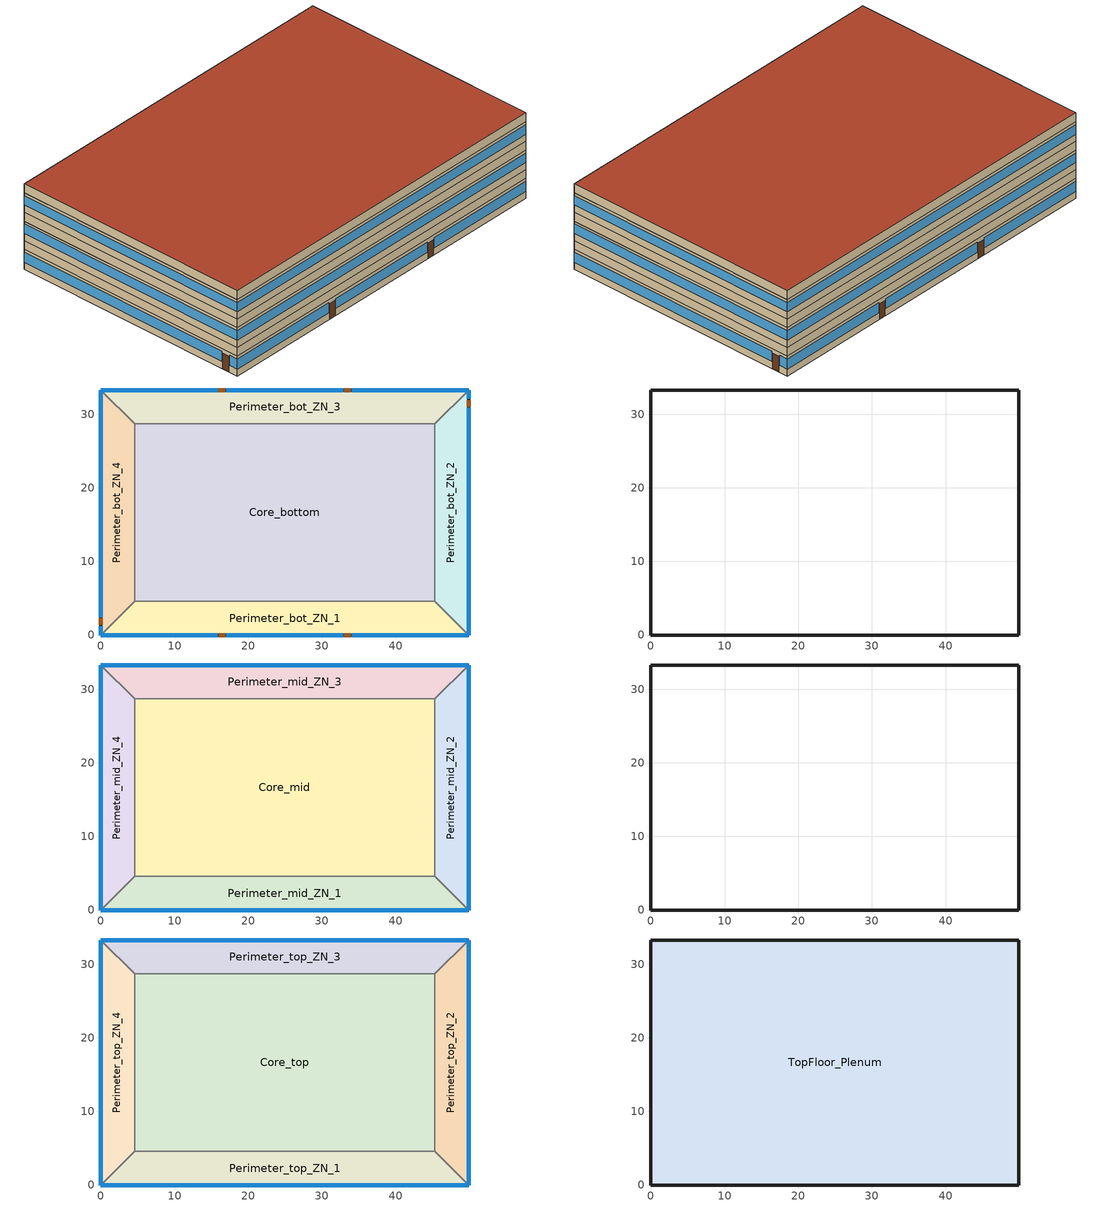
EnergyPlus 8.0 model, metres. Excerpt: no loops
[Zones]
Perimeter_bot_ZN_1
 floor ground (ext_slab_8in_with_carpet): 0,0 4.57,4.57 45.34,4.57 49.91,0 z0
 wall outside (nonres_ext_wall): 0,0 49.91,0 z0:2.74
 wall to Perimeter_bot_ZN_2 (int_wall): 49.91,0 45.34,4.57 z0:2.74
 window (Window_U_0.59_SHGC_0.25): 0,0 15.82,0 / 17.04,0 32.87,0 / 34.09,0 49.91,0 z0.95:2.33
 door (Swinging Door_con): 15.98,0 16.9,0 / 33.01,0 33.93,0 z0:2.13
 ceiling to FirstFloor_Plenum (DropCeiling): 49.91,0 45.34,4.57 4.57,4.57 0,0 z2.74
Perimeter_bot_ZN_2
 floor ground (ext_slab_8in_with_carpet): 49.91,0 45.34,4.57 45.34,28.7 49.91,33.27 z0
 wall outside (nonres_ext_wall): 49.91,0 49.91,33.27 z0:2.74
 wall to Perimeter_bot_ZN_3 (int_wall): 49.91,33.27 45.34,28.7 z0:2.74
 window (Window_U_0.59_SHGC_0.25): 49.91,0 49.91,30.84 / 49.91,32.05 49.91,33.27 z0.97:2.33
 door (Swinging Door_con): 49.91,30.99 49.91,31.9 z0:2.13
 ceiling to FirstFloor_Plenum (DropCeiling): 49.91,33.27 45.34,28.7 45.34,4.57 49.91,0 z2.74
Perimeter_bot_ZN_3
 floor ground (ext_slab_8in_with_carpet): 49.91,33.27 45.34,28.7 4.57,28.7 0,33.27 z0
 wall outside (nonres_ext_wall): 49.91,33.27 0,33.27 z0:2.74
 wall to Perimeter_bot_ZN_4 (int_wall): 0,33.27 4.57,28.7 z0:2.74
 window (Window_U_0.59_SHGC_0.25): 49.91,33.27 34.09,33.27 / 32.87,33.27 17.04,33.27 / 15.82,33.27 0,33.27 z0.95:2.33
 door (Swinging Door_con): 33.94,33.27 33.03,33.27 / 16.84,33.27 15.93,33.27 z0:2.13
 ceiling to FirstFloor_Plenum (DropCeiling): 0,33.27 4.57,28.7 45.34,28.7 49.91,33.27 z2.74
Perimeter_bot_ZN_4
 floor ground (ext_slab_8in_with_carpet): 0,33.27 4.57,28.7 4.57,4.57 0,0 z0
 wall outside (nonres_ext_wall): 0,33.27 0,0 z0:2.74
 wall to Perimeter_bot_ZN_1 (int_wall): 0,0 4.57,4.57 z0:2.74
 window (Window_U_0.59_SHGC_0.25): 0,33.27 0,2.44 / 0,1.22 0,0 z0.97:2.33
 door (Swinging Door_con): 0,2.28 0,1.37 z0:2.13
 ceiling to FirstFloor_Plenum (DropCeiling): 0,0 4.57,4.57 4.57,28.7 0,33.27 z2.74
Core_bottom
 floor ground (ext_slab_8in_with_carpet): 45.34,28.7 45.34,4.57 4.57,4.57 4.57,28.7 z0
 wall to Perimeter_bot_ZN_1 (int_wall): 4.57,4.57 45.34,4.57 z0:2.74
 wall to Perimeter_bot_ZN_2 (int_wall): 45.34,4.57 45.34,28.7 z0:2.74
 wall to Perimeter_bot_ZN_3 (int_wall): 45.34,28.7 4.57,28.7 z0:2.74
 wall to Perimeter_bot_ZN_4 (int_wall): 4.57,28.7 4.57,4.57 z0:2.74
 ceiling to FirstFloor_Plenum (DropCeiling): 4.57,28.7 4.57,4.57 45.34,4.57 45.34,28.7 z2.74
FirstFloor_Plenum
 wall outside (nonres_ext_wall): 49.91,33.27 0,33.27 0,0 49.91,0 49.91,33.27 z2.74:3.96
Perimeter_mid_ZN_1
 floor to FirstFloor_Plenum (int_slab_floor): 0,0 4.57,4.57 45.34,4.57 49.91,0 z3.96
 wall outside (nonres_ext_wall): 0,0 49.91,0 z3.96:6.71
 wall to Perimeter_mid_ZN_2 (int_wall): 49.91,0 45.34,4.57 z3.96:6.71
 window (Window_U_0.59_SHGC_0.25): 0,0 49.91,0 z4.98:6.29
 ceiling to MidFloor_Plenum (DropCeiling): 49.91,0 45.34,4.57 4.57,4.57 0,0 z6.71
Perimeter_mid_ZN_2
 floor to FirstFloor_Plenum (int_slab_floor): 49.91,0 45.34,4.57 45.34,28.7 49.91,33.27 z3.96
 wall outside (nonres_ext_wall): 49.91,0 49.91,33.27 z3.96:6.71
 wall to Perimeter_mid_ZN_3 (int_wall): 49.91,33.27 45.34,28.7 z3.96:6.71
 window (Window_U_0.59_SHGC_0.25): 49.91,0 49.91,33.27 z4.98:6.29
 ceiling to MidFloor_Plenum (DropCeiling): 49.91,33.27 45.34,28.7 45.34,4.57 49.91,0 z6.71
Perimeter_mid_ZN_3
 floor to FirstFloor_Plenum (int_slab_floor): 49.91,33.27 45.34,28.7 4.57,28.7 0,33.27 z3.96
 wall outside (nonres_ext_wall): 49.91,33.27 0,33.27 z3.96:6.71
 wall to Perimeter_mid_ZN_4 (int_wall): 0,33.27 4.57,28.7 z3.96:6.71
 window (Window_U_0.59_SHGC_0.25): 49.91,33.27 0,33.27 z4.98:6.29
 ceiling to MidFloor_Plenum (DropCeiling): 0,33.27 4.57,28.7 45.34,28.7 49.91,33.27 z6.71
Perimeter_mid_ZN_4
 floor to FirstFloor_Plenum (int_slab_floor): 0,33.27 4.57,28.7 4.57,4.57 0,0 z3.96
 wall outside (nonres_ext_wall): 0,33.27 0,0 z3.96:6.71
 wall to Perimeter_mid_ZN_1 (int_wall): 0,0 4.57,4.57 z3.96:6.71
 window (Window_U_0.59_SHGC_0.25): 0,33.27 0,0 z4.98:6.29
 ceiling to MidFloor_Plenum (DropCeiling): 0,0 4.57,4.57 4.57,28.7 0,33.27 z6.71
Core_mid
 floor to FirstFloor_Plenum (int_slab_floor): 45.34,28.7 45.34,4.57 4.57,4.57 4.57,28.7 z3.96
 wall to Perimeter_mid_ZN_3 (int_wall): 45.34,28.7 4.57,28.7 z3.96:6.71
 wall to Perimeter_mid_ZN_2 (int_wall): 45.34,4.57 45.34,28.7 z3.96:6.71
 wall to Perimeter_mid_ZN_1 (int_wall): 4.57,4.57 45.34,4.57 z3.96:6.71
 wall to Perimeter_mid_ZN_4 (int_wall): 4.57,28.7 4.57,4.57 z3.96:6.71
 ceiling to MidFloor_Plenum (DropCeiling): 4.57,28.7 4.57,4.57 45.34,4.57 45.34,28.7 z6.71
MidFloor_Plenum
 wall outside (nonres_ext_wall): 49.91,33.27 0,33.27 0,0 49.91,0 49.91,33.27 z6.71:7.92
Perimeter_top_ZN_1
 floor to MidFloor_Plenum (int_slab_floor): 0,0 4.57,4.57 45.34,4.57 49.91,0 z7.92
 wall outside (nonres_ext_wall): 0,0 49.91,0 z7.92:10.67
 wall to Perimeter_top_ZN_2 (int_wall): 49.91,0 45.34,4.57 z7.92:10.67
 window (Window_U_0.59_SHGC_0.25): 0,0 49.91,0 z8.95:10.25
 ceiling to TopFloor_Plenum (DropCeiling): 0,0 49.91,0 45.34,4.57 4.57,4.57 z10.67
Perimeter_top_ZN_2
 floor to MidFloor_Plenum (int_slab_floor): 49.91,0 45.34,4.57 45.34,28.7 49.91,33.27 z7.92
 wall outside (nonres_ext_wall): 49.91,0 49.91,33.27 z7.92:10.67
 wall to Perimeter_top_ZN_3 (int_wall): 49.91,33.27 45.34,28.7 z7.92:10.67
 window (Window_U_0.59_SHGC_0.25): 49.91,0 49.91,33.27 z8.95:10.25
 ceiling to TopFloor_Plenum (DropCeiling): 49.91,0 49.91,33.27 45.34,28.7 45.34,4.57 z10.67
Perimeter_top_ZN_3
 floor to MidFloor_Plenum (int_slab_floor): 49.91,33.27 45.34,28.7 4.57,28.7 0,33.27 z7.92
 wall outside (nonres_ext_wall): 49.91,33.27 0,33.27 z7.92:10.67
 wall to Perimeter_top_ZN_4 (int_wall): 0,33.27 4.57,28.7 z7.92:10.67
 window (Window_U_0.59_SHGC_0.25): 49.91,33.27 0,33.27 z8.95:10.25
 ceiling to TopFloor_Plenum (DropCeiling): 49.91,33.27 0,33.27 4.57,28.7 45.34,28.7 z10.67
Perimeter_top_ZN_4
 floor to MidFloor_Plenum (int_slab_floor): 0,33.27 4.57,28.7 4.57,4.57 0,0 z7.92
 wall outside (nonres_ext_wall): 0,33.27 0,0 z7.92:10.67
 wall to Perimeter_top_ZN_1 (int_wall): 0,0 4.57,4.57 z7.92:10.67
 window (Window_U_0.59_SHGC_0.25): 0,33.27 0,0 z8.95:10.25
 ceiling to TopFloor_Plenum (DropCeiling): 0,33.27 0,0 4.57,4.57 4.57,28.7 z10.67
Core_top
 floor to MidFloor_Plenum (int_slab_floor): 45.34,28.7 45.34,4.57 4.57,4.57 4.57,28.7 z7.92
 wall to Perimeter_top_ZN_3 (int_wall): 45.34,28.7 4.57,28.7 z7.92:10.67
 wall to Perimeter_top_ZN_2 (int_wall): 45.34,4.57 45.34,28.7 z7.92:10.67
 wall to Perimeter_top_ZN_1 (int_wall): 4.57,4.57 45.34,4.57 z7.92:10.67
 wall to Perimeter_top_ZN_4 (int_wall): 4.57,28.7 4.57,4.57 z7.92:10.67
 ceiling to TopFloor_Plenum (DropCeiling): 45.34,4.57 45.34,28.7 4.57,28.7 4.57,4.57 z10.67
TopFloor_Plenum
 wall outside (nonres_ext_wall): 49.91,33.27 0,33.27 0,0 49.91,0 49.91,33.27 z10.67:11.89
 roof outside (nonres_roof): 49.91,0 49.91,33.27 0,33.27 0,0 z11.89
[Building]
Medium Office: North Axis {deg}=0; Terrain=City; Loads Convergence Tolerance Value=0.04; Temperature Convergence Tolerance Value {deltaC}=0.2; Solar Distribution=FullInteriorAndExterior; Maximum Number of Warmup Days=25; Minimum Number of Warmup Days=6
[Site:Location]
Site:Location=Honolulu Intl Arpt_HI_USA Design_Conditions; Latitude {N+ S-}=21.32; Longitude {W- E+}=-157.93; Time Zone Relative to GMT {GMT+/-}=-10; Elevation {m}=2
[SizingPeriod:DesignDay] Day of Month=21; Dry-Bulb Temperature Range Modifier Type=DefaultMultipliers; Humidity Condition Type=Wetbulb; Barometric Pressure {Pa}=101301; Rain {Yes/No}=No; Snow on ground {Yes/No}=No; Daylight Savings Time Indicator=No
Name | Month | Day Type | Maximum Dry-Bulb Temperature {C} | Daily Dry-Bulb Temperature Range {C} | Wetbulb at Maximum Dry-Bulb {C} | Wind Speed {m/s} design conditions vs. traditional 6.71 m/s (15 mph) | Wind Direction {Degrees; N=0, S=180} | Solar Model Indicator | Clearness {0.0 to 1.1} | Wind Speed {m/s} design conditions vs. traditional 3.35 m/s (7mph) | ASHRAE Clear Sky Optical Depth for Beam Irradiance (taub) | ASHRAE Clear Sky Optical Depth for Diffuse Irradiance (taud)
Honolulu Intl Arpt Ann Htg 99.6% Condns DB | 2 | WinterDesignDay | 16.2 | 0 | 16.2 | 1.9 | 320 | ASHRAEClearSky | 0
Honolulu Intl Arpt Ann Clg .4% Condns DB=>MWB | 8 | SummerDesignDay | 32.2 | 7.1 | 23.3 |  | 60 | ASHRAETau |  | 6.7 | 0.382 | 2.521
[Site:GroundTemperature:BuildingSurface]
21.07, 21.04, 21.04, 21.05, 21.07, 23.21, 23.57, 23.64, 23.67, 21.48, 21.2, 21.12
[Site:WaterMainsTemperature]
Calculation Method=Correlation; Annual Average Outdoor Air Temperature {C}=24.9167; Maximum Difference In Monthly Average Outdoor Air Temperatures {deltaC}=4.6
[Material:NoMass]
Opaque Door panel_con: MediumRough, 0.475964, 0.9, 0.7, 0.7
CP02 CARPET PAD: VeryRough, 0.21648, 0.9, 0.7, 0.8
Nonres_Roof_Insulation: MediumSmooth, 3.4722, 0.9, 0.7, 0.7
Nonres_Exterior_Wall_Insulation: MediumSmooth, 1.03652, 0.9, 0.7, 0.7
[Construction]
Swinging Door_con: Opaque Door panel_con
InteriorFurnishings: Std Wood 6inch
DropCeiling: AC02 Acoustic Ceiling
int_wall: G01 13mm gypsum board, G01 13mm gypsum board
ext_slab_8in_with_carpet: 200mm Normalweight concrete floor, CP02 CARPET PAD
int_slab_floor: 100mm Normalweight concrete floor, CP02 CARPET PAD
nonres_roof: F13 Built-up roofing, Nonres_Roof_Insulation, F08 Metal surface
nonres_ext_wall: F07 25mm stucco, G01 16mm gypsum board, Nonres_Exterior_Wall_Insulation, G01 16mm gypsum board
[CONSTRUCTION]
Window_U_0.59_SHGC_0.25, Glass_1576_LayerAvg, Gap_1_W_0_0048, Glass_102_LayerAvg
[Material]
Name | Roughness | Thickness {m} | Conductivity {W/m-K} | Density {kg/m3} | Specific Heat {J/kg-K} | Thermal Absorptance | Solar Absorptance | Visible Absorptance | Absorptance:Thermal | Absorptance:Solar | Absorptance:Visible
Std Wood 6inch | MediumSmooth | 0.15 | 0.12 | 540 | 1210 | 0.9 | 0.7 | 0.7
AC02 Acoustic Ceiling | MediumSmooth | 0.0127 | 0.057 | 288 | 1339 | 0.9 | 0.7 | 0.2
F07 25mm stucco | Smooth | 0.0254 | 0.72 | 1856 | 840 | 0.9 | 0.7 | 0.7
F08 Metal surface | Smooth | 0.0008 | 45.28 | 7824 | 500
F13 Built-up roofing | Rough | 0.0095 | 0.16 | 1120 | 1460 |  |  |  | 0.75 | 0.45
G01 13mm gypsum board | Smooth | 0.0127 | 0.16 | 800 | 1090 |  |  |  | 0.9 | 0.7 | 0.5
G01 16mm gypsum board | MediumSmooth | 0.0159 | 0.16 | 800 | 1090
100mm Normalweight concrete floor | MediumRough | 0.1016 | 2.31 | 2322 | 832
200mm Normalweight concrete floor | MediumRough | 0.2032 | 2.31 | 2322 | 832
[WindowMaterial:Glazing] Optical Data Type=SpectralAverage; IR Transmittance=0; Front Emissivity=0.84
Name | Layer name : CLEAR_3.DAT | Thickness | Solar Transmittance | Solar Front Reflectance | Solar Back Reflectance | Visible Transmittance | Visible Front Reflectance | Visible Back reflectance | Back Emissivity | Conductivity | Layer name : Hopdrei.swt (Window_U_0.51_SHGC_0.25)
 | Glass_102_LayerAvg | 0.003048 | 0.833848 | 0.0747638 | 0.0748545 | 0.89926 | 0.082563 | 0.082564 | 0.84 | 1
 |  | 0.003058 | 0.167637 | 0.303469 | 0.182556 | 0.341994 | 0.128888 | 0.128077 | 0.868 | 0.846 | Glass_1576_LayerAvg
[WindowMaterial:Gas]
gap name - Air=Gap_1_W_0_0048; type=Air; thickness=0.0048
[Zone] Type=1; Multiplier=1; Volume {m3}=autocalculate; Floor Area {m2}=autocalculate
Name | Ceiling Height {m} | Part of Total Floor Area
Core_bottom; Core_mid; Core_top; Perimeter_top_ZN_3; Perimeter_top_ZN_2; Perimeter_top_ZN_1; Perimeter_top_ZN_4; Perimeter_bot_ZN_3; Perimeter_bot_ZN_2; Perimeter_bot_ZN_1; Perimeter_bot_ZN_4; Perimeter_mid_ZN_3; Perimeter_mid_ZN_2; Perimeter_mid_ZN_1; Perimeter_mid_ZN_4 | 2.7432 | YES
TopFloor_Plenum; MidFloor_Plenum; FirstFloor_Plenum | 1.2192 | No
[InternalMass] Construction=InteriorFurnishings
Name | Zone | Surface Area {m2}
Core_bottom_InternalMass_1 | Core_bottom | 1967.08
Core_mid_InternalMass_1 | Core_mid | 1967.08
Core_top_InternalMass_1 | Core_top | 1967.08
Perimeter_top_ZN_3_InternalMass_1 | Perimeter_top_ZN_3 | 414.675
Perimeter_top_ZN_2_InternalMass_1 | Perimeter_top_ZN_2 | 262.5073
Perimeter_top_ZN_1_InternalMass_1 | Perimeter_top_ZN_1 | 414.6723
Perimeter_top_ZN_4_InternalMass_1 | Perimeter_top_ZN_4 | 262.5056
Perimeter_bot_ZN_3_InternalMass_1 | Perimeter_bot_ZN_3 | 414.675
Perimeter_bot_ZN_2_InternalMass_1 | Perimeter_bot_ZN_2 | 262.5073
Perimeter_bot_ZN_1_InternalMass_1 | Perimeter_bot_ZN_1 | 414.6723
Perimeter_bot_ZN_4_InternalMass_1 | Perimeter_bot_ZN_4 | 262.5056
Perimeter_mid_ZN_3_InternalMass_1 | Perimeter_mid_ZN_3 | 414.675
Perimeter_mid_ZN_2_InternalMass_1 | Perimeter_mid_ZN_2 | 262.5073
Perimeter_mid_ZN_1_InternalMass_1 | Perimeter_mid_ZN_1 | 414.6723
Perimeter_mid_ZN_4_InternalMass_1 | Perimeter_mid_ZN_4 | 262.5056
[People] Number of People Schedule=BLDG_OCC_SCH; Number of People Calculation Method=Area/Person; Zone Floor Area per Person {m2/person}=18.5788; Fraction Radiant=0.3; Sensible Heat Fraction=AUTOCALCULATE; Activity Level Schedule=ACTIVITY_SCH; Enable ASHRAE 55 Comfort Warnings=No; Mean Radiant Temperature Calculation Type=ZoneAveraged; Work Efficiency Schedule=WORK_EFF_SCH; Clothing Insulation Schedule=CLOTHING_SCH; Air Velocity Schedule=AIR_VELO_SCH; Thermal Comfort Model 1 Type=FANGER
Name | Zone or ZoneList
Core_bottom | Core_bottom
Core_mid | Core_mid
Core_top | Core_top
Perimeter_top_ZN_3 | Perimeter_top_ZN_3
Perimeter_top_ZN_2 | Perimeter_top_ZN_2
Perimeter_top_ZN_1 | Perimeter_top_ZN_1
Perimeter_top_ZN_4 | Perimeter_top_ZN_4
Perimeter_bot_ZN_3 | Perimeter_bot_ZN_3
Perimeter_bot_ZN_2 | Perimeter_bot_ZN_2
Perimeter_bot_ZN_1 | Perimeter_bot_ZN_1
Perimeter_bot_ZN_4 | Perimeter_bot_ZN_4
Perimeter_mid_ZN_3 | Perimeter_mid_ZN_3
Perimeter_mid_ZN_2 | Perimeter_mid_ZN_2
Perimeter_mid_ZN_1 | Perimeter_mid_ZN_1
Perimeter_mid_ZN_4 | Perimeter_mid_ZN_4
[Lights] Schedule=BLDG_LIGHT_SCH; Design Level Calculation Method=Watts/Area; Watts per Zone Floor Area {W/m2}=8.50349; Return Air Fraction=0; Fraction Radiant=0.7; Fraction Visible=0.2; Fraction Replaceable=1; Return Air Fraction Calculated from Plenum Temperature=No
Name | Zone or ZoneList
Core_bottom_Lights | Core_bottom
Core_mid_Lights | Core_mid
Core_top_Lights | Core_top
Perimeter_top_ZN_3_Lights | Perimeter_top_ZN_3
Perimeter_top_ZN_2_Lights | Perimeter_top_ZN_2
Perimeter_top_ZN_1_Lights | Perimeter_top_ZN_1
Perimeter_top_ZN_4_Lights | Perimeter_top_ZN_4
Perimeter_bot_ZN_3_Lights | Perimeter_bot_ZN_3
Perimeter_bot_ZN_2_Lights | Perimeter_bot_ZN_2
Perimeter_bot_ZN_1_Lights | Perimeter_bot_ZN_1
Perimeter_bot_ZN_4_Lights | Perimeter_bot_ZN_4
Perimeter_mid_ZN_3_Lights | Perimeter_mid_ZN_3
Perimeter_mid_ZN_2_Lights | Perimeter_mid_ZN_2
Perimeter_mid_ZN_1_Lights | Perimeter_mid_ZN_1
Perimeter_mid_ZN_4_Lights | Perimeter_mid_ZN_4
[ElectricEquipment] Design Level Calculation Method=EquipmentLevel; Fraction Latent=0; Fraction Radiant=0.5; Fraction Lost=0
Name | Zone or ZoneList | Schedule | Design Level {W}
Core_bottom_MiscPlug_Equip | Core_bottom | BLDG_EQUIP_SCH | 7937.16
Core_mid_MiscPlug_Equip | Core_mid | BLDG_EQUIP_SCH | 7937.16
Core_top_MiscPlug_Equip | Core_top | BLDG_EQUIP_SCH | 7937.16
Perimeter_top_ZN_3_MiscPlug_Equip | Perimeter_top_ZN_3 | BLDG_EQUIP_SCH | 1673.21
Perimeter_top_ZN_2_MiscPlug_Equip | Perimeter_top_ZN_2 | BLDG_EQUIP_SCH | 1059.22
Perimeter_top_ZN_1_MiscPlug_Equip | Perimeter_top_ZN_1 | BLDG_EQUIP_SCH | 1673.2
Perimeter_top_ZN_4_MiscPlug_Equip | Perimeter_top_ZN_4 | BLDG_EQUIP_SCH | 1059.21
Perimeter_bot_ZN_3_MiscPlug_Equip | Perimeter_bot_ZN_3 | BLDG_EQUIP_SCH | 1673.21
Perimeter_bot_ZN_2_MiscPlug_Equip | Perimeter_bot_ZN_2 | BLDG_EQUIP_SCH | 1059.22
Perimeter_bot_ZN_1_MiscPlug_Equip | Perimeter_bot_ZN_1 | BLDG_EQUIP_SCH | 1673.2
Perimeter_bot_ZN_4_MiscPlug_Equip | Perimeter_bot_ZN_4 | BLDG_EQUIP_SCH | 1059.21
Perimeter_mid_ZN_3_MiscPlug_Equip | Perimeter_mid_ZN_3 | BLDG_EQUIP_SCH | 1673.21
Perimeter_mid_ZN_2_MiscPlug_Equip | Perimeter_mid_ZN_2 | BLDG_EQUIP_SCH | 1059.22
Perimeter_mid_ZN_1_MiscPlug_Equip | Perimeter_mid_ZN_1 | BLDG_EQUIP_SCH | 1673.2
Perimeter_mid_ZN_4_MiscPlug_Equip | Perimeter_mid_ZN_4 | BLDG_EQUIP_SCH | 1059.21
Core_bottom_Elevators_Equip | Core_bottom | BLDG_ELEVATORS | 32109.9
Elevators_Lights_Fan | Core_bottom | ELEV_LIGHT_FAN_SCH_ADD_DF | 125
[Exterior:Lights] Control Option=AstronomicalClock
Name | Schedule | Design Level {W}
Exterior_Lights_a | Exterior_lighting_schedule_a | 519.2
Exterior_Lights_b | Exterior_lighting_schedule_b_2016 | 375.7
Exterior_Lights_c | Exterior_lighting_schedule_c_2016 | 4341.6
[Daylighting:Controls] Total Daylighting Reference Points=2; Fraction of Zone Controlled by First Reference Point=0.3835; Fraction of Zone Controlled by Second Reference Point=0.1395; Illuminance Setpoint at First Reference Point {lux}=375; Illuminance Setpoint at Second Reference Point {lux}=375; Lighting Control Type=2; Maximum Allowable Discomfort Glare Index=22; Minimum Input Power Fraction for Continuous Dimming Control=0.3; Minimum Light Output Fraction for Continuous Dimming Control=0.2; Number of Stepped Control Steps=3; Probability Lighting will be Reset When Needed in Manual Stepped Control=1
Name | X-Coordinate of First Reference Point {m} | Y-Coordinate of First Reference Point {m} | Z-Coordinate of First Reference Point {m} | X-Coordinate of Second Reference Point {m} | Y-Coordinate of Second Reference Point {m} | Z-Coordinate of Second Reference Point {m} | Glare Calculation Azimuth Angle of View Direction Clockwise from Zone y-Axis {deg}
Perimeter_bot_ZN_1 | 24.9555 | 1.524 | 0.762 | 24.9555 | 3.048 | 0.762 | 180
Perimeter_bot_ZN_2 | 48.387 | 16.6369 | 0.762 | 46.863 | 16.6369 | 0.762 | 90
Perimeter_bot_ZN_3 | 24.9555 | 31.7498 | 0.762 | 24.9555 | 30.2258 | 0.762 | 0
Perimeter_bot_ZN_4 | 1.524 | 16.6369 | 0.762 | 3.048 | 16.6369 | 0.762 | 270
Perimeter_mid_ZN_1 | 24.9555 | 1.524 | 4.7244 | 24.9555 | 3.048 | 4.7244 | 180
Perimeter_mid_ZN_2 | 48.387 | 16.6369 | 4.7244 | 46.863 | 16.6369 | 4.7244 | 90
Perimeter_mid_ZN_3 | 24.9555 | 31.7498 | 4.7244 | 24.9555 | 30.2258 | 4.7244 | 0
Perimeter_mid_ZN_4 | 1.524 | 16.6369 | 4.7244 | 3.048 | 16.6369 | 4.7244 | 270
Perimeter_top_ZN_1 | 24.9555 | 1.524 | 8.687 | 24.9555 | 3.048 | 8.687 | 180
Perimeter_top_ZN_2 | 48.387 | 16.6369 | 8.687 | 46.863 | 16.6369 | 8.687 | 90
Perimeter_top_ZN_3 | 24.9555 | 31.7498 | 8.687 | 24.9555 | 30.2258 | 8.687 | 0
Perimeter_top_ZN_4 | 1.524 | 16.6369 | 8.687 | 3.048 | 16.6369 | 8.687 | 270
[ZoneInfiltration:DesignFlowRate] Temperature Term Coefficient=0; Velocity Squared Term Coefficient=0
Name | Zone or ZoneList | Schedule | Design Flow Rate Calculation Method | Design Flow Rate {m3/s} | Flow per Exterior Surface Area {m3/s-m2} | Constant Term Coefficient | Velocity Term Coefficient
Perimeter_top_ZN_3_Infiltration | Perimeter_top_ZN_3 | INFIL_SCH_PNNL | Flow/ExteriorArea | 0 | 0.00056896 | 0 | 0.224
Perimeter_top_ZN_2_Infiltration | Perimeter_top_ZN_2 | INFIL_SCH_PNNL | Flow/ExteriorArea | 0 | 0.00056896 | 0 | 0.224
Perimeter_top_ZN_1_Infiltration | Perimeter_top_ZN_1 | INFIL_SCH_PNNL | Flow/ExteriorArea | 0 | 0.00056896 | 0 | 0.224
Perimeter_top_ZN_4_Infiltration | Perimeter_top_ZN_4 | INFIL_SCH_PNNL | Flow/ExteriorArea | 0 | 0.00056896 | 0 | 0.224
Perimeter_bot_ZN_3_Infiltration | Perimeter_bot_ZN_3 | INFIL_SCH_PNNL | Flow/ExteriorArea | 0 | 0.00056896 | 0 | 0.224
Perimeter_bot_ZN_2_Infiltration | Perimeter_bot_ZN_2 | INFIL_SCH_PNNL | Flow/ExteriorArea | 0 | 0.00056896 | 0 | 0.224
Perimeter_bot_ZN_1_Infiltration | Perimeter_bot_ZN_1 | INFIL_SCH_PNNL | Flow/ExteriorArea | 0 | 0.00056896 | 0 | 0.224
Perimeter_bot_ZN_1_Door_Infiltration | Perimeter_bot_ZN_1 | INFIL_Door_Opening_SCH | Flow/Zone | 1.043 |  | 1 | 0
Perimeter_bot_ZN_4_Infiltration | Perimeter_bot_ZN_4 | INFIL_SCH_PNNL | Flow/ExteriorArea | 0 | 0.00056896 | 0 | 0.224
Perimeter_mid_ZN_3_Infiltration | Perimeter_mid_ZN_3 | INFIL_SCH_PNNL | Flow/ExteriorArea | 0 | 0.00056896 | 0 | 0.224
Perimeter_mid_ZN_2_Infiltration | Perimeter_mid_ZN_2 | INFIL_SCH_PNNL | Flow/ExteriorArea | 0 | 0.00056896 | 0 | 0.224
Perimeter_mid_ZN_1_Infiltration | Perimeter_mid_ZN_1 | INFIL_SCH_PNNL | Flow/ExteriorArea | 0 | 0.00056896 | 0 | 0.224
Perimeter_mid_ZN_4_Infiltration | Perimeter_mid_ZN_4 | INFIL_SCH_PNNL | Flow/ExteriorArea | 0 | 0.00056896 | 0 | 0.224
FirstFloor_Plenum_Infiltration | FirstFloor_Plenum | INFIL_SCH_PNNL | Flow/ExteriorArea | 0 | 0.00056896 | 0 | 0.224
MidFloor_Plenum_Infiltration | MidFloor_Plenum | INFIL_SCH_PNNL | Flow/ExteriorArea | 0 | 0.00056896 | 0 | 0.224
TopFloor_Plenum_Infiltration | TopFloor_Plenum | INFIL_SCH_PNNL | Flow/ExteriorArea | 0 | 6.19256e-05 | 0 | 0.224
[AvailabilityManager:NightCycle] Applicability Schedule=Always_On; Fan Schedule=HVACOperationSchd; Control Type=CycleOnAny; Thermostat Tolerance {deltaC}=1; Cycling Run Time {s}=1800
PACU_VAV_bot Availability Manager; PACU_VAV_mid Availability Manager; PACU_VAV_top Availability Manager
[SetpointManager:Scheduled] Control Variable=Temperature
Name | Schedule | Setpoint Node or NodeList
PACU_VAV_bot_CoolC SAT setpoint | Cool-Supply-Air-Temp-Sch | PACU_VAV_bot Supply Equipment Outlet Node
PACU_VAV_bot_HeatC SAT Manager | Heat-Supply-Air-Temp-Sch | PACU_VAV_bot Supply Equipment Outlet Node
PACU_VAV_mid_CoolC SAT setpoint | Cool-Supply-Air-Temp-Sch | PACU_VAV_mid Supply Equipment Outlet Node
PACU_VAV_mid_HeatC SAT Manager | Heat-Supply-Air-Temp-Sch | PACU_VAV_mid Supply Equipment Outlet Node
PACU_VAV_top_CoolC SAT setpoint | Cool-Supply-Air-Temp-Sch | PACU_VAV_top Supply Equipment Outlet Node
PACU_VAV_top_HeatC SAT Manager | Heat-Supply-Air-Temp-Sch | PACU_VAV_top Supply Equipment Outlet Node
[AirLoopHVAC:ReturnPlenum]
Name | Zone
FirstFloor_Return_Plenum | FirstFloor_Plenum
MidFloor_Return_Plenum | MidFloor_Plenum
TopFloor_Return_Plenum | TopFloor_Plenum
[EnergyManagementSystem:Sensor]
Name | Output:Variable or Output:Meter | Output:Variable or Output:Meter Index Key
Facility_Int_LTG | InteriorLights:Electricity
OAT | Site Outdoor Air Drybulb Temperature | Environment
[EnergyManagementSystem:GlobalVariable]
Wired_LTG
[EnergyManagementSystem:Program]
Transformer_Load_Prog: SET Wired_LTG = Facility_Int_LTG*0.0281
OA_BASED_OPTIMUM_START_EMS_Program: IF DaylightSavings==0 && DayOfWeek>1 && Hour==5 && OAT<23.9 && OAT>1.7; SET CLGSETP_SCH_Actuator = 26.7; SET HTGSETP_SCH_Actuator = 15.6; ELSEIF DaylightSavings==1 && DayOfWeek>1 && Hour==4 && OAT<23.9 && OAT>1.7; SET CLGSETP_SCH_Actuator = 26.7; SET HTGSETP_SCH_Actuator = 15.6; ELSE; SET CLGSETP_SCH_Actuator = NULL; SET HTGSETP_SCH_Actuator = NULL; ENDIF
SET_Core_bottom_Light_EMS_Program: SET Core_bottom_LSr_IP =0.093*Core_bottom_LSr/Core_bottom_Area; IF (Core_bottom_Occ_Sensor <= 0) && (Core_bottom_LSr_IP >= 0.02); SET Core_bottom_Light_Actuator = 0.02*Core_bottom_Area/0.09290304; ELSE; SET Core_bottom_Light_Actuator = NULL; ENDIF
SET_Core_mid_Light_EMS_Program: SET Core_mid_LSr_IP =0.093*Core_mid_LSr/Core_mid_Area; IF (Core_mid_Occ_Sensor <= 0) && (Core_mid_LSr_IP >= 0.02); SET Core_mid_Light_Actuator = 0.02*Core_mid_Area/0.09290304; ELSE; SET Core_mid_Light_Actuator = NULL; ENDIF
SET_Core_top_Light_EMS_Program: SET Core_top_LSr_IP =0.093*Core_top_LSr/Core_top_Area; IF (Core_top_Occ_Sensor <= 0) && (Core_top_LSr_IP >= 0.02); SET Core_top_Light_Actuator = 0.02*Core_top_Area/0.09290304; ELSE; SET Core_top_Light_Actuator = NULL; ENDIF
SET_Perimeter_top_ZN_3_Light_EMS_Program: SET Perimeter_top_ZN_3_LSr_IP =0.093*Perimeter_top_ZN_3_LSr/Perimeter_top_ZN_3_Area; IF (Perimeter_top_ZN_3_Occ_Sensor <= 0) && (Perimeter_top_ZN_3_LSr_IP >= 0.02); SET Perimeter_top_ZN_3_Light_Actuator = 0.02*Perimeter_top_ZN_3_Area/0.09290304; ELSE; SET Perimeter_top_ZN_3_Light_Actuator = NULL; ENDIF
SET_Perimeter_top_ZN_2_Light_EMS_Program: SET Perimeter_top_ZN_2_LSr_IP =0.093*Perimeter_top_ZN_2_LSr/Perimeter_top_ZN_2_Area; IF (Perimeter_top_ZN_2_Occ_Sensor <= 0) && (Perimeter_top_ZN_2_LSr_IP >= 0.02); SET Perimeter_top_ZN_2_Light_Actuator = 0.02*Perimeter_top_ZN_2_Area/0.09290304; ELSE; SET Perimeter_top_ZN_2_Light_Actuator = NULL; ENDIF
SET_Perimeter_top_ZN_1_Light_EMS_Program: SET Perimeter_top_ZN_1_LSr_IP =0.093*Perimeter_top_ZN_1_LSr/Perimeter_top_ZN_1_Area; IF (Perimeter_top_ZN_1_Occ_Sensor <= 0) && (Perimeter_top_ZN_1_LSr_IP >= 0.02); SET Perimeter_top_ZN_1_Light_Actuator = 0.02*Perimeter_top_ZN_1_Area/0.09290304; ELSE; SET Perimeter_top_ZN_1_Light_Actuator = NULL; ENDIF
SET_Perimeter_top_ZN_4_Light_EMS_Program: SET Perimeter_top_ZN_4_LSr_IP =0.093*Perimeter_top_ZN_4_LSr/Perimeter_top_ZN_4_Area; IF (Perimeter_top_ZN_4_Occ_Sensor <= 0) && (Perimeter_top_ZN_4_LSr_IP >= 0.02); SET Perimeter_top_ZN_4_Light_Actuator = 0.02*Perimeter_top_ZN_4_Area/0.09290304; ELSE; SET Perimeter_top_ZN_4_Light_Actuator = NULL; ENDIF
SET_Perimeter_bot_ZN_3_Light_EMS_Program: SET Perimeter_bot_ZN_3_LSr_IP =0.093*Perimeter_bot_ZN_3_LSr/Perimeter_bot_ZN_3_Area; IF (Perimeter_bot_ZN_3_Occ_Sensor <= 0) && (Perimeter_bot_ZN_3_LSr_IP >= 0.02); SET Perimeter_bot_ZN_3_Light_Actuator = 0.02*Perimeter_bot_ZN_3_Area/0.09290304; ELSE; SET Perimeter_bot_ZN_3_Light_Actuator = NULL; ENDIF
SET_Perimeter_bot_ZN_2_Light_EMS_Program: SET Perimeter_bot_ZN_2_LSr_IP =0.093*Perimeter_bot_ZN_2_LSr/Perimeter_bot_ZN_2_Area; IF (Perimeter_bot_ZN_2_Occ_Sensor <= 0) && (Perimeter_bot_ZN_2_LSr_IP >= 0.02); SET Perimeter_bot_ZN_2_Light_Actuator = 0.02*Perimeter_bot_ZN_2_Area/0.09290304; ELSE; SET Perimeter_bot_ZN_2_Light_Actuator = NULL; ENDIF
SET_Perimeter_bot_ZN_1_Light_EMS_Program: SET Perimeter_bot_ZN_1_LSr_IP =0.093*Perimeter_bot_ZN_1_LSr/Perimeter_bot_ZN_1_Area; IF (Perimeter_bot_ZN_1_Occ_Sensor <= 0) && (Perimeter_bot_ZN_1_LSr_IP >= 0.02); SET Perimeter_bot_ZN_1_Light_Actuator = 0.02*Perimeter_bot_ZN_1_Area/0.09290304; ELSE; SET Perimeter_bot_ZN_1_Light_Actuator = NULL; ENDIF
SET_Perimeter_bot_ZN_4_Light_EMS_Program: SET Perimeter_bot_ZN_4_LSr_IP =0.093*Perimeter_bot_ZN_4_LSr/Perimeter_bot_ZN_4_Area; IF (Perimeter_bot_ZN_4_Occ_Sensor <= 0) && (Perimeter_bot_ZN_4_LSr_IP >= 0.02); SET Perimeter_bot_ZN_4_Light_Actuator = 0.02*Perimeter_bot_ZN_4_Area/0.09290304; ELSE; SET Perimeter_bot_ZN_4_Light_Actuator = NULL; ENDIF
SET_Perimeter_mid_ZN_3_Light_EMS_Program: SET Perimeter_mid_ZN_3_LSr_IP =0.093*Perimeter_mid_ZN_3_LSr/Perimeter_mid_ZN_3_Area; IF (Perimeter_mid_ZN_3_Occ_Sensor <= 0) && (Perimeter_mid_ZN_3_LSr_IP >= 0.02); SET Perimeter_mid_ZN_3_Light_Actuator = 0.02*Perimeter_mid_ZN_3_Area/0.09290304; ELSE; SET Perimeter_mid_ZN_3_Light_Actuator = NULL; ENDIF
SET_Perimeter_mid_ZN_2_Light_EMS_Program: SET Perimeter_mid_ZN_2_LSr_IP =0.093*Perimeter_mid_ZN_2_LSr/Perimeter_mid_ZN_2_Area; IF (Perimeter_mid_ZN_2_Occ_Sensor <= 0) && (Perimeter_mid_ZN_2_LSr_IP >= 0.02); SET Perimeter_mid_ZN_2_Light_Actuator = 0.02*Perimeter_mid_ZN_2_Area/0.09290304; ELSE; SET Perimeter_mid_ZN_2_Light_Actuator = NULL; ENDIF
SET_Perimeter_mid_ZN_1_Light_EMS_Program: SET Perimeter_mid_ZN_1_LSr_IP =0.093*Perimeter_mid_ZN_1_LSr/Perimeter_mid_ZN_1_Area; IF (Perimeter_mid_ZN_1_Occ_Sensor <= 0) && (Perimeter_mid_ZN_1_LSr_IP >= 0.02); SET Perimeter_mid_ZN_1_Light_Actuator = 0.02*Perimeter_mid_ZN_1_Area/0.09290304; ELSE; SET Perimeter_mid_ZN_1_Light_Actuator = NULL; ENDIF
SET_Perimeter_mid_ZN_4_Light_EMS_Program: SET Perimeter_mid_ZN_4_LSr_IP =0.093*Perimeter_mid_ZN_4_LSr/Perimeter_mid_ZN_4_Area; IF (Perimeter_mid_ZN_4_Occ_Sensor <= 0) && (Perimeter_mid_ZN_4_LSr_IP >= 0.02); SET Perimeter_mid_ZN_4_Light_Actuator = 0.02*Perimeter_mid_ZN_4_Area/0.09290304; ELSE; SET Perimeter_mid_ZN_4_Light_Actuator = NULL; ENDIF
[EnergyManagementSystem:ProgramCallingManager]
Transformer_Load_Prog_Manager: AfterPredictorAfterHVACManagers; Transformer_Load_Prog
OA_BASED_OPTIMUM_START_EMS_Program Manager: BeginTimestepBeforePredictor; OA_BASED_OPTIMUM_START_EMS_Program
SET_Core_bottom_Light_EMS_Program_Prog_Manager: BeginTimestepBeforePredictor; SET_Core_bottom_Light_EMS_Program
SET_Core_mid_Light_EMS_Program_Prog_Manager: BeginTimestepBeforePredictor; SET_Core_mid_Light_EMS_Program
SET_Core_top_Light_EMS_Program_Prog_Manager: BeginTimestepBeforePredictor; SET_Core_top_Light_EMS_Program
SET_Perimeter_top_ZN_3_Light_EMS_Program_Prog_Manager: BeginTimestepBeforePredictor; SET_Perimeter_top_ZN_3_Light_EMS_Program
SET_Perimeter_top_ZN_2_Light_EMS_Program_Prog_Manager: BeginTimestepBeforePredictor; SET_Perimeter_top_ZN_2_Light_EMS_Program
SET_Perimeter_top_ZN_1_Light_EMS_Program_Prog_Manager: BeginTimestepBeforePredictor; SET_Perimeter_top_ZN_1_Light_EMS_Program
SET_Perimeter_top_ZN_4_Light_EMS_Program_Prog_Manager: BeginTimestepBeforePredictor; SET_Perimeter_top_ZN_4_Light_EMS_Program
SET_Perimeter_bot_ZN_3_Light_EMS_Program_Prog_Manager: BeginTimestepBeforePredictor; SET_Perimeter_bot_ZN_3_Light_EMS_Program
SET_Perimeter_bot_ZN_2_Light_EMS_Program_Prog_Manager: BeginTimestepBeforePredictor; SET_Perimeter_bot_ZN_2_Light_EMS_Program
SET_Perimeter_bot_ZN_1_Light_EMS_Program_Prog_Manager: BeginTimestepBeforePredictor; SET_Perimeter_bot_ZN_1_Light_EMS_Program
SET_Perimeter_bot_ZN_4_Light_EMS_Program_Prog_Manager: BeginTimestepBeforePredictor; SET_Perimeter_bot_ZN_4_Light_EMS_Program
SET_Perimeter_mid_ZN_3_Light_EMS_Program_Prog_Manager: BeginTimestepBeforePredictor; SET_Perimeter_mid_ZN_3_Light_EMS_Program
SET_Perimeter_mid_ZN_2_Light_EMS_Program_Prog_Manager: BeginTimestepBeforePredictor; SET_Perimeter_mid_ZN_2_Light_EMS_Program
SET_Perimeter_mid_ZN_1_Light_EMS_Program_Prog_Manager: BeginTimestepBeforePredictor; SET_Perimeter_mid_ZN_1_Light_EMS_Program
SET_Perimeter_mid_ZN_4_Light_EMS_Program_Prog_Manager: BeginTimestepBeforePredictor; SET_Perimeter_mid_ZN_4_Light_EMS_Program
[EnergyManagementSystem:OutputVariable]
Wired_LTG: EMS Variable=Wired_LTG; Type of Data in Variable=Summed; Update Frequency=ZoneTimeStep; Units=J
[ElectricLoadCenter:Transformer]
Transformer 1: Availability Schedule=Always_On; Transformer Usage=PowerInFromGrid; Nameplate Rating {VA}=45000; Phase=3; Conductor Material=Aluminum; Full Load Temperature Rise {C}=150; Fraction of Eddy Current Losses=0.1; Performance Input Method=NominalEfficiency; Nameplate Efficiency=0.984; Per Unit Load for Nameplate Efficiency=0.35; Reference Temperature for Nameplate Efficiency {C}=75; Consider Transformer Loss for Utility Cost=Yes; Meter 1=Wired_LTG_Electricity; Meter 2=Wired_INT_EQUIP
[EnergyManagementSystem:Actuator]
Name | Actuated Component Unique | Actuated Component Type | Actuated Component Control Type
CLGSETP_SCH_Actuator | CLGSETP_SCH_Yes_Optimum | Schedule:Compact | Schedule Value
HTGSETP_SCH_Actuator | HTGSETP_SCH_Yes_Optimum | Schedule:Compact | Schedule Value
Core_bottom_Light_Actuator | Core_bottom_lights | Lights | Electric Power Level
Core_mid_Light_Actuator | Core_mid_lights | Lights | Electric Power Level
Core_top_Light_Actuator | Core_top_lights | Lights | Electric Power Level
Perimeter_top_ZN_3_Light_Actuator | Perimeter_top_ZN_3_lights | Lights | Electric Power Level
Perimeter_top_ZN_2_Light_Actuator | Perimeter_top_ZN_2_lights | Lights | Electric Power Level
Perimeter_top_ZN_1_Light_Actuator | Perimeter_top_ZN_1_lights | Lights | Electric Power Level
Perimeter_top_ZN_4_Light_Actuator | Perimeter_top_ZN_4_lights | Lights | Electric Power Level
Perimeter_bot_ZN_3_Light_Actuator | Perimeter_bot_ZN_3_lights | Lights | Electric Power Level
Perimeter_bot_ZN_2_Light_Actuator | Perimeter_bot_ZN_2_lights | Lights | Electric Power Level
Perimeter_bot_ZN_1_Light_Actuator | Perimeter_bot_ZN_1_lights | Lights | Electric Power Level
Perimeter_bot_ZN_4_Light_Actuator | Perimeter_bot_ZN_4_lights | Lights | Electric Power Level
Perimeter_mid_ZN_3_Light_Actuator | Perimeter_mid_ZN_3_lights | Lights | Electric Power Level
Perimeter_mid_ZN_2_Light_Actuator | Perimeter_mid_ZN_2_lights | Lights | Electric Power Level
Perimeter_mid_ZN_1_Light_Actuator | Perimeter_mid_ZN_1_lights | Lights | Electric Power Level
Perimeter_mid_ZN_4_Light_Actuator | Perimeter_mid_ZN_4_lights | Lights | Electric Power Level
[Schedule:Compact]
Exterior_lighting_schedule_a: Through:12/31, For:AllDays, Until: 06:00, 0, Until: 24:00, 1
Exterior_lighting_schedule_b_2016: Through:12/31, For:AllDays, Until: 06:00, 0.5, Until: 24:00, 1
Exterior_lighting_schedule_c_2016: Through:12/31, For:AllDays, Until: 06:00, 0.5, Until: 19:00, 1, Until: 24:00, 0.5
ALWAYS_ON: Through: 12/31, For: AllDays, Until: 24:00, 1
HVACOperationSchd: Through: 12/31, For: Weekdays SummerDesignDay, Until: 06:00, 0, Until: 22:00, 1, Until: 24:00, 0, For: Saturday WinterDesignDay, Until: 06:00, 0, Until: 18:00, 1, Until: 24:00, 0, For:Sunday Holidays AllOtherDays, Until: 24:00, 0
BLDG_LIGHT_SCH: Through: 12/31, For: Weekdays, Until: 5:00, 0.05, Until: 6:00, 0.1, Until: 7:00, 0.0862326, Until: 8:00, 0.258698, Until: 17:00, 0.776093, Until: 18:00, 0.431163, Until: 20:00, 0.258698, Until: 22:00, 0.172465, Until: 23:00, 0.0862326, Until: 24:00, 0.0431163, For: SummerDesignDay, Until: 24:00, 1, For: Saturday, Until: 6:00, 0.05, Until: 8:00, 0.0862326, Until: 12:00, 0.258698, Until: 17:00, 0.129349, Until: 19:00, 0.0431163, Until: 24:00, 0.05, For: WinterDesignDay, Until: 24:00, 0, For: Sunday Holidays AllOtherDays, Until: 6:00, 0.05, Until: 18:00, 0.0431163, Until: 24:00, 0.05
BLDG_EQUIP_SCH: Through: 12/31, For: Weekdays, Until: 06:00, 0.307674, Until: 08:00, 0.381235, Until: 12:00, 0.857778, Until: 13:00, 0.76247, Until: 17:00, 0.857778, Until: 18:00, 0.476543, Until: 24:00, 0.381235, For: SummerDesignDay, Until: 24:00, 1, For: Saturday, Until: 06:00, 0.230755, Until: 08:00, 0.381235, Until: 12:00, 0.476543, Until: 17:00, 0.33358, Until: 19:00, 0.285926, Until: 24:00, 0.230755, For: WinterDesignDay, Until: 24:00, 0, For: Sunday Holidays AllOtherDays, Until: 06:00, 0.230755, Until: 18:00, 0.285926, Until: 24:00, 0.230755
BLDG_OCC_SCH: Through: 12/31, For: Weekdays, Until: 06:00, 0, Until: 07:00, 0.1, Until: 08:00, 0.2, Until: 12:00, 0.95, Until: 13:00, 0.5, Until: 17:00, 0.95, Until: 18:00, 0.3, Until: 22:00, 0.1, Until: 24:00, 0.05, For: SummerDesignDay, Until: 06:00, 1e-09, Until: 22:00, 1, Until: 24:00, 0.05, For: Saturday, Until: 06:00, 0, Until: 08:00, 0.1, Until: 12:00, 0.3, Until: 17:00, 0.1, Until: 19:00, 0.05, Until: 24:00, 0, For: WinterDesignDay, Until: 24:00, 0, For:Sunday Holidays AllOtherDays, Until: 06:00, 0, Until: 18:00, 0.05, Until: 24:00, 0
BLDG_ELEVATORS; ELEV_LIGHT_FAN_SCH_ADD_DF: Through: 12/31, For: SummerDesignDay, Until: 24:00, 0.69, For: WinterDesignDay, Until: 24:00, 0, For: Weekdays, Until: 07:00, 0, Until: 08:00, 0.35, Until: 09:00, 0.69, Until: 10:00, 0.43, Until: 11:00, 0.37, Until: 12:00, 0.43, Until: 13:00, 0.58, Until: 14:00, 0.48, Until: 15:00, 0.37, Until: 16:00, 0.37, Until: 17:00, 0.46, Until: 18:00, 0.62, Until: 19:00, 0.12, Until: 20:00, 0.04, Until: 21:00, 0.04, Until: 24:00, 0, For: Saturday, Until: 07:00, 0, Until: 08:00, 0.16, Until: 09:00, 0.14, Until: 10:00, 0.21, Until: 11:00, 0.18, Until: 12:00, 0.25, Until: 13:00, 0.21, Until: 14:00, 0.13, Until: 15:00, 0.08, Until: 16:00, 0.04, Until: 17:00, 0.05, Until: 18:00, 0.06, Until: 24:00, 0, For:Sunday Holidays AllOtherDays, Until: 24:00, 0
ACTIVITY_SCH: Through: 12/31, For: AllDays, Until: 24:00, 120
WORK_EFF_SCH: Through: 12/31, For: AllDays, Until: 24:00, 0
AIR_VELO_SCH: Through: 12/31, For: AllDays, Until: 24:00, 0.2
CLOTHING_SCH: Through: 04/30, For: AllDays, Until: 24:00, 1, Through: 09/30, For: AllDays, Until: 24:00, 0.5, Through: 12/31, For: AllDays, Until: 24:00, 1
HTGSETP_SCH_YES_OPTIMUM: Through: 12/31, For: WinterDesignDay, Until: 05:00, 15.6, Until: 06:00, 17.6, Until: 07:00, 19.6, Until: 22:00, 21, Until: 24:00, 15.6, For: Weekdays, Until: 05:00, 15.6, Until: 06:00, 17.8, Until: 07:00, 20, Until: 22:00, 21, Until: 24:00, 15.6, For SummerDesignDay, Until: 24:00, 15.6, For: Saturday, Until: 05:00, 15.6, Until: 06:00, 17.8, Until: 07:00, 20, Until: 17:00, 21, Until: 24:00, 15.6, For:Sunday Holidays AllOtherDays, Until: 24:00, 15.6
CLGSETP_SCH_YES_OPTIMUM: Through: 12/31, For: SummerDesignDay, Until: 05:00, 26.7, Until: 06:00, 25.7, Until: 07:00, 25, Until: 22:00, 24, Until: 24:00, 26.7, For: Weekdays, Until: 05:00, 26.7, Until: 06:00, 25.6, Until: 07:00, 25, Until: 22:00, 24, Until: 24:00, 26.7, For: Saturday, Until: 05:00, 26.7, Until: 06:00, 25.7, Until: 07:00, 25, Until: 17:00, 24, Until: 24:00, 26.7, For WinterDesignDay, Until: 24:00, 26.7, For:Sunday Holidays AllOtherDays, Until: 24:00, 26.7
Cool-Supply-Air-Temp-Sch; Heat-Supply-Air-Temp-Sch: Through: 12/31, For: AllDays, Until: 24:00, 12.8
INFIL_SCH_PNNL: Through: 12/31, For: Weekdays SummerDesignDay, Until: 06:00, 1, Until: 22:00, 0.25, Until: 24:00, 1, For: Saturday WinterDesignDay, Until: 06:00, 1, Until: 18:00, 0.25, Until: 24:00, 1, For:Sunday Holidays AllOtherDays, Until: 24:00, 1
INFIL_Door_Opening_SCH: Through: 12/31, For: Weekdays, Until: 06:00, 0, Until: 07:00, 0.144, Until: 08:00, 1, Until: 12:00, 0.144, Until: 13:00, 1, Until: 17:00, 0.144, Until: 18:00, 1, Until: 19:00, 0.144, Until: 24:00, 0, For: Saturday Sunday Holidays AllOtherDays, Until: 24:00, 0
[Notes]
The 90.1 Prototype Building Models were developed by Pacific Northwest National Laboratory (PNNL),
under contract with the U.S. Department of Energy (DOE).  These building models were derived from
DOE’s Commercial Reference Building Models with modifications based on input from the ASHRAE Standard 90.1 committee,
the Advanced Energy Design Guide series, and building industry experts.
The prototypes models were developed to quantify energy saving impacts from
newly published editions of ASHRAE Standard 90.1.  The basic building descriptions can be found in the Scorecards
posted at this website.  Detailed descriptions of the prototype model development and addenda modeling
strategies can be found in the following  reports:
"Achieving 30% Goal: Energy and Cost Saving Analysis of ASHRAE/IES Standard 90.1-2010."
"Enhancements to ASHRAE Standard 90.1 Prototype Building Models"
"Energy Savings Analysis: ANSI/ASHRAE/IES Standard 90.1-2016"
"ANSI/ASHRAE/IES Standard 90.1-2013 Determination of Energy Savings: Quantitative Analysis"
BEGIN ECONOMIZER MAP
Economizer Name, DX COIL Name
PACU_VAV_bot_OA_Controller, PACU_VAV_bot_CoolC DXCoil
PACU_VAV_mid_OA_Controller, PACU_VAV_mid_CoolC DXCoil
PACU_VAV_top_OA_Controller, PACU_VAV_top_CoolC DXCoil
END ECONOMIZER MAP
WeatherFile:  USA_HI_Honolulu.Intl.AP.911820_TMY3.epw
GPARM parameters as input:
Case = DOE.determination2016_OfficeMedium_STD2016_Miami
weatherfile = USA_FL_Miami_TMY2.epw
annual_run = yes
slab_gtp = Zone1A_nonres_R0_0ftV_OfficeMedium_Honolulu_STD2016.gtp
basement_tempt = OfficeMedium_STD2007_Miami_bsmt.idf
avg_oa_tempt_ip = 76.85
maxdiff_oa_tempt_ip = 8.28
ext_wall_type = SteelFramedWall
nonres_ext_wall_ufactor = 0.704104612
roof_type = LightweightRoof
nonres_roof_ufactor = 0.272556624
roof_emissivity = 0.75
roof_solar_absorp = 0.45
nonres_window = Window_U_0.59_SHGC_0.25
economizer = NoEconomizer
skip_economizer_control = No
sidelighting_control = yes_AY
LPD_office = 8.503489229
exterior_lights_watts = 0
exterior_lights_watts_a = 519.2
exterior_lights_watts_b = 375.7
avg_oa_tempt = 24.91666667
maxdiff_oa_tempt = 4.6
oa_flow_per_area = 0.000431773
SAT_reset_switch = No
SAT_reset_T = NA
door_infil = 1.04300287
frac_ofpk = 0.144
damper_sched = MinOA_Sched
economizer_lockout = NoLockout
heating_damper_act = Normal
add_ck_pacu_vav_bot = Yes
add_ck_pacu_vav_mid = Yes
add_ck_pacu_vav_top = Yes
core_bottom_mdp = 0.3
perimeter_bot_zn_1_mdp = 0.304248726771673
perimeter_bot_zn_2_mdp = 0.3
perimeter_bot_zn_3_mdp = 0.357135051189362
perimeter_bot_zn_4_mdp = 0.3
core_mid_mdp = 0.361794944049991
perimeter_mid_zn_1_mdp = 0.3
perimeter_mid_zn_2_mdp = 0.3
perimeter_mid_zn_3_mdp = 0.3
perimeter_mid_zn_4_mdp = 0.3
core_top_mdp = 0.347341371614718
perimeter_top_zn_1_mdp = 0.3
perimeter_top_zn_2_mdp = 0.3
perimeter_top_zn_3_mdp = 0.3
perimeter_top_zn_4_mdp = 0.3
pacu_vav_bot_oaf = 1.19508883333333
